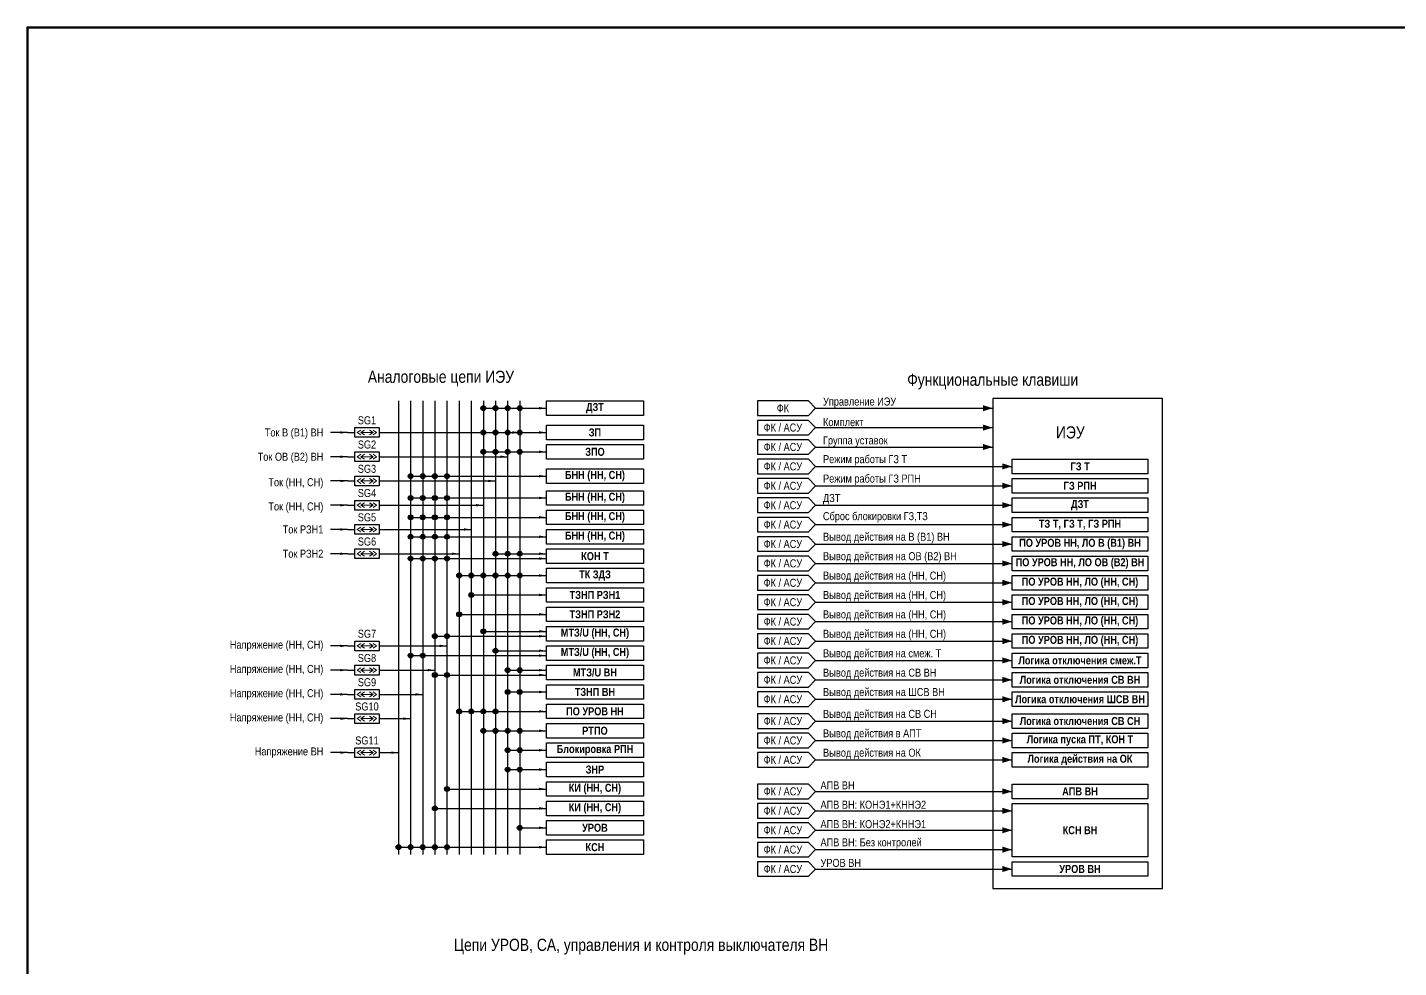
# Model space of a CAD drawing. Header units: millimetres. Extents: x 25558 to 49929, y 1902 to 19390.
# Drawn here: x 36520 to 37085, y 17597 to 17985 of the extents above; entities that cross this region are included whole.
import ezdxf

# ---------------------------------------------------------------- set-up
doc = ezdxf.new("R2010")
doc.units = ezdxf.units.MM
for name, color, linetype, lineweight in [('Основная', 7, 'Continuous', 30), ('Тонкая', 7, 'Continuous', 5), ('Цепи ТН', 200, 'Continuous', 30), ('Цепи ТТ', 23, 'Continuous', 30), ('Цепь - ФК и АСУ', 132, 'Continuous', 30)]:
    doc.layers.add(name, color=color, linetype=linetype, lineweight=lineweight)
doc.styles.add('Narrow', font='ARIALN.TTF')

msp = doc.modelspace()

# ---------------------------------------------------------------- hatches: boundary and pattern name
at = {"layer": 'Цепи ТН'}
h = msp.add_hatch(color=256, dxfattribs=at)
h.dxf.hatch_style = 1
h.paths.add_polyline_path([(36679, 17800, 1), (36677, 17800, 1)])
h = msp.add_hatch(color=256, dxfattribs=at)
h.dxf.hatch_style = 1
h.paths.add_polyline_path([(36684, 17800, 1), (36682, 17800, 1)])
h = msp.add_hatch(color=256, dxfattribs=at)
h.dxf.hatch_style = 1
h.paths.add_polyline_path([(36689, 17800, 1), (36687, 17800, 1)])
h = msp.add_hatch(color=256, dxfattribs=at)
h.dxf.hatch_style = 1
h.paths.add_polyline_path([(36694, 17800, 1), (36692, 17800, 1)])
h = msp.add_hatch(color=256, dxfattribs=at)
h.dxf.hatch_style = 1
h.paths.add_polyline_path([(36679, 17791, 1), (36677, 17791, 1)])
h = msp.add_hatch(color=256, dxfattribs=at)
h.dxf.hatch_style = 1
h.paths.add_polyline_path([(36684, 17791, 1), (36682, 17791, 1)])
h = msp.add_hatch(color=256, dxfattribs=at)
h.dxf.hatch_style = 1
h.paths.add_polyline_path([(36689, 17791, 1), (36687, 17791, 1)])
h = msp.add_hatch(color=256, dxfattribs=at)
h.dxf.hatch_style = 1
h.paths.add_polyline_path([(36694, 17791, 1), (36692, 17791, 1)])
h = msp.add_hatch(color=256, dxfattribs=at)
h.dxf.hatch_style = 1
h.paths.add_polyline_path([(36679, 17783, 1), (36677, 17783, 1)])
h = msp.add_hatch(color=256, dxfattribs=at)
h.dxf.hatch_style = 1
h.paths.add_polyline_path([(36684, 17783, 1), (36682, 17783, 1)])
h = msp.add_hatch(color=256, dxfattribs=at)
h.dxf.hatch_style = 1
h.paths.add_polyline_path([(36689, 17783, 1), (36687, 17783, 1)])
h = msp.add_hatch(color=256, dxfattribs=at)
h.dxf.hatch_style = 1
h.paths.add_polyline_path([(36694, 17783, 1), (36692, 17783, 1)])
h = msp.add_hatch(color=256, dxfattribs=at)
h.dxf.hatch_style = 1
h.paths.add_polyline_path([(36679, 17775, 1), (36677, 17775, 1)])
h = msp.add_hatch(color=256, dxfattribs=at)
h.dxf.hatch_style = 1
h.paths.add_polyline_path([(36684, 17775, 1), (36682, 17775, 1)])
h = msp.add_hatch(color=256, dxfattribs=at)
h.dxf.hatch_style = 1
h.paths.add_polyline_path([(36689, 17775, 1), (36687, 17775, 1)])
h = msp.add_hatch(color=256, dxfattribs=at)
h.dxf.hatch_style = 1
h.paths.add_polyline_path([(36694, 17775, 1), (36692, 17775, 1)])
h = msp.add_hatch(color=256, dxfattribs=at)
h.dxf.hatch_style = 1
h.paths.add_polyline_path([(36679, 17766, 1), (36677, 17766, 1)])
h = msp.add_hatch(color=256, dxfattribs=at)
h.dxf.hatch_style = 1
h.paths.add_polyline_path([(36684, 17766, 1), (36682, 17766, 1)])
h = msp.add_hatch(color=256, dxfattribs=at)
h.dxf.hatch_style = 1
h.paths.add_polyline_path([(36689, 17766, 1), (36687, 17766, 1)])
h = msp.add_hatch(color=256, dxfattribs=at)
h.dxf.hatch_style = 1
h.paths.add_polyline_path([(36694, 17766, 1), (36692, 17766, 1)])
h = msp.add_hatch(color=256, dxfattribs=at)
h.dxf.hatch_style = 1
h.paths.add_polyline_path([(36689, 17734, 1), (36687, 17734, 1)])
h = msp.add_hatch(color=256, dxfattribs=at)
h.dxf.hatch_style = 1
h.paths.add_polyline_path([(36694, 17734, 1), (36692, 17734, 1)])
h = msp.add_hatch(color=256, dxfattribs=at)
h.dxf.hatch_style = 1
h.paths.add_polyline_path([(36679, 17726, 1), (36677, 17726, 1)])
h = msp.add_hatch(color=256, dxfattribs=at)
h.dxf.hatch_style = 1
h.paths.add_polyline_path([(36684, 17726, 1), (36682, 17726, 1)])
h = msp.add_hatch(color=256, dxfattribs=at)
h.dxf.hatch_style = 1
h.paths.add_polyline_path([(36689, 17718, 1), (36687, 17718, 1)])
h = msp.add_hatch(color=256, dxfattribs=at)
h.dxf.hatch_style = 1
h.paths.add_polyline_path([(36694, 17718, 1), (36692, 17718, 1)])
h = msp.add_hatch(color=256, dxfattribs=at)
h.dxf.hatch_style = 1
h.paths.add_polyline_path([(36694, 17671, 1), (36692, 17671, 1)])
h = msp.add_hatch(color=256, dxfattribs=at)
h.dxf.hatch_style = 1
h.paths.add_polyline_path([(36689, 17663, 1), (36687, 17663, 1)])
h = msp.add_hatch(color=256, dxfattribs=at)
h.dxf.hatch_style = 1
h.paths.add_polyline_path([(36674, 17647, 1), (36672, 17647, 1)])
h = msp.add_hatch(color=256, dxfattribs=at)
h.dxf.hatch_style = 1
h.paths.add_polyline_path([(36679, 17647, 1), (36677, 17647, 1)])
h = msp.add_hatch(color=256, dxfattribs=at)
h.dxf.hatch_style = 1
h.paths.add_polyline_path([(36684, 17647, 1), (36682, 17647, 1)])
h = msp.add_hatch(color=256, dxfattribs=at)
h.dxf.hatch_style = 1
h.paths.add_polyline_path([(36689, 17647, 1), (36687, 17647, 1)])
h = msp.add_hatch(color=256, dxfattribs=at)
h.dxf.hatch_style = 1
h.paths.add_polyline_path([(36694, 17647, 1), (36692, 17647, 1)])
at = {"layer": 'Цепи ТТ'}
h = msp.add_hatch(color=256, dxfattribs=at)
h.dxf.hatch_style = 1
h.paths.add_polyline_path([(36709, 17828, 1), (36707, 17828, 1)])
h = msp.add_hatch(color=256, dxfattribs=at)
h.dxf.hatch_style = 1
h.paths.add_polyline_path([(36714, 17828, 1), (36712, 17828, 1)])
h = msp.add_hatch(color=256, dxfattribs=at)
h.dxf.hatch_style = 1
h.paths.add_polyline_path([(36719, 17828, 1), (36717, 17828, 1)])
h = msp.add_hatch(color=256, dxfattribs=at)
h.dxf.hatch_style = 1
h.paths.add_polyline_path([(36724, 17828, 1), (36722, 17828, 1)])
h = msp.add_hatch(color=256, dxfattribs=at)
h.dxf.hatch_style = 1
h.paths.add_polyline_path([(36709, 17818, 1), (36707, 17818, 1)])
h = msp.add_hatch(color=256, dxfattribs=at)
h.dxf.hatch_style = 1
h.paths.add_polyline_path([(36714, 17818, 1), (36712, 17818, 1)])
h = msp.add_hatch(color=256, dxfattribs=at)
h.dxf.hatch_style = 1
h.paths.add_polyline_path([(36719, 17818, 1), (36717, 17818, 1)])
h = msp.add_hatch(color=256, dxfattribs=at)
h.dxf.hatch_style = 1
h.paths.add_polyline_path([(36724, 17818, 1), (36722, 17818, 1)])
h = msp.add_hatch(color=256, dxfattribs=at)
h.dxf.hatch_style = 1
h.paths.add_polyline_path([(36709, 17810, 1), (36707, 17810, 1)])
h = msp.add_hatch(color=256, dxfattribs=at)
h.dxf.hatch_style = 1
h.paths.add_polyline_path([(36714, 17810, 1), (36712, 17810, 1)])
h = msp.add_hatch(color=256, dxfattribs=at)
h.dxf.hatch_style = 1
h.paths.add_polyline_path([(36719, 17810, 1), (36717, 17810, 1)])
h = msp.add_hatch(color=256, dxfattribs=at)
h.dxf.hatch_style = 1
h.paths.add_polyline_path([(36724, 17810, 1), (36722, 17810, 1)])
h = msp.add_hatch(color=256, dxfattribs=at)
h.dxf.hatch_style = 1
h.paths.add_polyline_path([(36714, 17768, 1), (36712, 17768, 1)])
h = msp.add_hatch(color=256, dxfattribs=at)
h.dxf.hatch_style = 1
h.paths.add_polyline_path([(36719, 17768, 1), (36717, 17768, 1)])
h = msp.add_hatch(color=256, dxfattribs=at)
h.dxf.hatch_style = 1
h.paths.add_polyline_path([(36724, 17768, 1), (36722, 17768, 1)])
h = msp.add_hatch(color=256, dxfattribs=at)
h.dxf.hatch_style = 1
h.paths.add_polyline_path([(36699, 17759, 1), (36697, 17759, 1)])
h = msp.add_hatch(color=256, dxfattribs=at)
h.dxf.hatch_style = 1
h.paths.add_polyline_path([(36704, 17759, 1), (36702, 17759, 1)])
h = msp.add_hatch(color=256, dxfattribs=at)
h.dxf.hatch_style = 1
h.paths.add_polyline_path([(36709, 17759, 1), (36707, 17759, 1)])
h = msp.add_hatch(color=256, dxfattribs=at)
h.dxf.hatch_style = 1
h.paths.add_polyline_path([(36714, 17759, 1), (36712, 17759, 1)])
h = msp.add_hatch(color=256, dxfattribs=at)
h.dxf.hatch_style = 1
h.paths.add_polyline_path([(36719, 17759, 1), (36717, 17759, 1)])
h = msp.add_hatch(color=256, dxfattribs=at)
h.dxf.hatch_style = 1
h.paths.add_polyline_path([(36724, 17759, 1), (36722, 17759, 1)])
h = msp.add_hatch(color=256, dxfattribs=at)
h.dxf.hatch_style = 1
h.paths.add_polyline_path([(36704, 17751, 1), (36702, 17751, 1)])
h = msp.add_hatch(color=256, dxfattribs=at)
h.dxf.hatch_style = 1
h.paths.add_polyline_path([(36699, 17743, 1), (36697, 17743, 1)])
h = msp.add_hatch(color=256, dxfattribs=at)
h.dxf.hatch_style = 1
h.paths.add_polyline_path([(36709, 17736, 1), (36707, 17736, 1)])
h = msp.add_hatch(color=256, dxfattribs=at)
h.dxf.hatch_style = 1
h.paths.add_polyline_path([(36714, 17728, 1), (36712, 17728, 1)])
h = msp.add_hatch(color=256, dxfattribs=at)
h.dxf.hatch_style = 1
h.paths.add_polyline_path([(36719, 17720, 1), (36717, 17720, 1)])
h = msp.add_hatch(color=256, dxfattribs=at)
h.dxf.hatch_style = 1
h.paths.add_polyline_path([(36724, 17720, 1), (36722, 17720, 1)])
h = msp.add_hatch(color=256, dxfattribs=at)
h.dxf.hatch_style = 1
h.paths.add_polyline_path([(36719, 17711, 1), (36717, 17711, 1)])
h = msp.add_hatch(color=256, dxfattribs=at)
h.dxf.hatch_style = 1
h.paths.add_polyline_path([(36724, 17711, 1), (36722, 17711, 1)])
h = msp.add_hatch(color=256, dxfattribs=at)
h.dxf.hatch_style = 1
h.paths.add_polyline_path([(36699, 17703, 1), (36697, 17703, 1)])
h = msp.add_hatch(color=256, dxfattribs=at)
h.dxf.hatch_style = 1
h.paths.add_polyline_path([(36704, 17703, 1), (36702, 17703, 1)])
h = msp.add_hatch(color=256, dxfattribs=at)
h.dxf.hatch_style = 1
h.paths.add_polyline_path([(36709, 17703, 1), (36707, 17703, 1)])
h = msp.add_hatch(color=256, dxfattribs=at)
h.dxf.hatch_style = 1
h.paths.add_polyline_path([(36714, 17703, 1), (36712, 17703, 1)])
h = msp.add_hatch(color=256, dxfattribs=at)
h.dxf.hatch_style = 1
h.paths.add_polyline_path([(36709, 17695, 1), (36707, 17695, 1)])
h = msp.add_hatch(color=256, dxfattribs=at)
h.dxf.hatch_style = 1
h.paths.add_polyline_path([(36714, 17695, 1), (36712, 17695, 1)])
h = msp.add_hatch(color=256, dxfattribs=at)
h.dxf.hatch_style = 1
h.paths.add_polyline_path([(36719, 17695, 1), (36717, 17695, 1)])
h = msp.add_hatch(color=256, dxfattribs=at)
h.dxf.hatch_style = 1
h.paths.add_polyline_path([(36724, 17695, 1), (36722, 17695, 1)])
h = msp.add_hatch(color=256, dxfattribs=at)
h.dxf.hatch_style = 1
h.paths.add_polyline_path([(36719, 17687, 1), (36717, 17687, 1)])
h = msp.add_hatch(color=256, dxfattribs=at)
h.dxf.hatch_style = 1
h.paths.add_polyline_path([(36724, 17687, 1), (36722, 17687, 1)])
h = msp.add_hatch(color=256, dxfattribs=at)
h.dxf.hatch_style = 1
h.paths.add_polyline_path([(36719, 17679, 1), (36717, 17679, 1)])
h = msp.add_hatch(color=256, dxfattribs=at)
h.dxf.hatch_style = 1
h.paths.add_polyline_path([(36724, 17679, 1), (36722, 17679, 1)])
h = msp.add_hatch(color=256, dxfattribs=at)
h.dxf.hatch_style = 1
h.paths.add_polyline_path([(36724, 17655, 1), (36722, 17655, 1)])

# ---------------------------------------------------------------- linework, layer by layer
at = {"layer": 'Основная', "ltscale": 0.3}
msp.add_lwpolyline([(36918, 17630), (36988, 17630), (36988, 17832), (36918, 17832)], close=True, dxfattribs=at)
at = {"layer": 'Основная'}
for points in [[(36734, 17831), (36774, 17831), (36774, 17825), (36734, 17825)], [(36734, 17821), (36774, 17821), (36774, 17815), (36734, 17815)], [(36655, 17820), (36665, 17820), (36665, 17816), (36655, 17816)], [(36655, 17810), (36665, 17810), (36665, 17806), (36655, 17806)], [(36734, 17813), (36774, 17813), (36774, 17807), (36734, 17807)], [(36926, 17807), (36982, 17807), (36982, 17801), (36926, 17801)], [(36655, 17800), (36665, 17800), (36665, 17796), (36655, 17796)], [(36734, 17803), (36774, 17803), (36774, 17797), (36734, 17797)], [(36926, 17799), (36982, 17799), (36982, 17793), (36926, 17793)], [(36734, 17794), (36774, 17794), (36774, 17788), (36734, 17788)], [(36655, 17790), (36665, 17790), (36665, 17786), (36655, 17786)], [(36926, 17791), (36982, 17791), (36982, 17785), (36926, 17785)], [(36734, 17786), (36774, 17786), (36774, 17780), (36734, 17780)], [(36926, 17783), (36982, 17783), (36982, 17777), (36926, 17777)], [(36655, 17780), (36665, 17780), (36665, 17776), (36655, 17776)], [(36734, 17778), (36774, 17778), (36774, 17772), (36734, 17772)], [(36926, 17775), (36982, 17775), (36982, 17769), (36926, 17769)], [(36655, 17770), (36665, 17770), (36665, 17766), (36655, 17766)], [(36734, 17770), (36774, 17770), (36774, 17764), (36734, 17764)], [(36926, 17767), (36982, 17767), (36982, 17761), (36926, 17761)], [(36734, 17762), (36774, 17762), (36774, 17756), (36734, 17756)], [(36926, 17759), (36982, 17759), (36982, 17753), (36926, 17753)], [(36734, 17754), (36774, 17754), (36774, 17748), (36734, 17748)], [(36926, 17751), (36982, 17751), (36982, 17745), (36926, 17745)], [(36734, 17746), (36774, 17746), (36774, 17740), (36734, 17740)], [(36926, 17743), (36982, 17743), (36982, 17737), (36926, 17737)], [(36734, 17738), (36774, 17738), (36774, 17732), (36734, 17732)], [(36655, 17732), (36665, 17732), (36665, 17728), (36655, 17728)], [(36734, 17730), (36774, 17730), (36774, 17724), (36734, 17724)], [(36926, 17735), (36982, 17735), (36982, 17729), (36926, 17729)], [(36926, 17727), (36982, 17727), (36982, 17721), (36926, 17721)], [(36655, 17722), (36665, 17722), (36665, 17718), (36655, 17718)], [(36734, 17722), (36774, 17722), (36774, 17716), (36734, 17716)], [(36926, 17719), (36982, 17719), (36982, 17713), (36926, 17713)], [(36734, 17714), (36774, 17714), (36774, 17708), (36734, 17708)], [(36655, 17712), (36665, 17712), (36665, 17708), (36655, 17708)], [(36926, 17711), (36982, 17711), (36982, 17705), (36926, 17705)], [(36655, 17702), (36665, 17702), (36665, 17698), (36655, 17698)], [(36734, 17706), (36774, 17706), (36774, 17700), (36734, 17700)], [(36926, 17702), (36982, 17702), (36982, 17696), (36926, 17696)], [(36734, 17698), (36774, 17698), (36774, 17692), (36734, 17692)], [(36926, 17694), (36982, 17694), (36982, 17688), (36926, 17688)], [(36655, 17688), (36665, 17688), (36665, 17684), (36655, 17684)], [(36734, 17690), (36774, 17690), (36774, 17684), (36734, 17684)], [(36926, 17686), (36982, 17686), (36982, 17680), (36926, 17680)], [(36734, 17682), (36774, 17682), (36774, 17676), (36734, 17676)], [(36734, 17674), (36774, 17674), (36774, 17668), (36734, 17668)], [(36926, 17673), (36982, 17673), (36982, 17667), (36926, 17667)], [(36734, 17666), (36774, 17666), (36774, 17660), (36734, 17660)], [(36926, 17665), (36982, 17665), (36982, 17643), (36926, 17643)], [(36734, 17658), (36774, 17658), (36774, 17652), (36734, 17652)], [(36734, 17650), (36774, 17650), (36774, 17644), (36734, 17644)], [(36926, 17641), (36982, 17641), (36982, 17635), (36926, 17635)]]:
    msp.add_lwpolyline(points, close=True, dxfattribs=at)
at = {"layer": 'Тонкая', "ltscale": 0.25}
for p, q in [((36656, 17818), (36657.5, 17819)), ((36657.5, 17817), (36656, 17818)), ((36657.5, 17818), (36659, 17819)), ((36659, 17817), (36657.5, 17818)), ((36662.5, 17818), (36661, 17819)), ((36661, 17817), (36662.5, 17818)), ((36664, 17818), (36662.5, 17819)), ((36662.5, 17817), (36664, 17818)), ((36656, 17808), (36657.5, 17809)), ((36657.5, 17808), (36659, 17809)), ((36662.5, 17808), (36661, 17809)), ((36664, 17808), (36662.5, 17809)), ((36657.5, 17807), (36656, 17808)), ((36659, 17807), (36657.5, 17808)), ((36661, 17807), (36662.5, 17808)), ((36662.5, 17807), (36664, 17808)), ((36656, 17798), (36657.5, 17799)), ((36657.5, 17797), (36656, 17798)), ((36657.5, 17798), (36659, 17799)), ((36659, 17797), (36657.5, 17798)), ((36662.5, 17798), (36661, 17799)), ((36661, 17797), (36662.5, 17798)), ((36664, 17798), (36662.5, 17799)), ((36662.5, 17797), (36664, 17798)), ((36656, 17788), (36657.5, 17789)), ((36657.5, 17787), (36656, 17788)), ((36657.5, 17788), (36659, 17789)), ((36659, 17787), (36657.5, 17788)), ((36662.5, 17788), (36661, 17789)), ((36661, 17787), (36662.5, 17788)), ((36664, 17788), (36662.5, 17789)), ((36662.5, 17787), (36664, 17788)), ((36656, 17778), (36657.5, 17779)), ((36657.5, 17777), (36656, 17778)), ((36657.5, 17778), (36659, 17779)), ((36659, 17777), (36657.5, 17778)), ((36662.5, 17778), (36661, 17779)), ((36661, 17777), (36662.5, 17778)), ((36664, 17778), (36662.5, 17779)), ((36662.5, 17777), (36664, 17778)), ((36656, 17768), (36657.5, 17769)), ((36657.5, 17767), (36656, 17768)), ((36657.5, 17768), (36659, 17769)), ((36659, 17767), (36657.5, 17768)), ((36662.5, 17768), (36661, 17769)), ((36661, 17767), (36662.5, 17768)), ((36664, 17768), (36662.5, 17769)), ((36662.5, 17767), (36664, 17768)), ((36656, 17730), (36657.5, 17731)), ((36657.5, 17729), (36656, 17730)), ((36657.5, 17730), (36659, 17731)), ((36659, 17729), (36657.5, 17730)), ((36662.5, 17730), (36661, 17731)), ((36661, 17729), (36662.5, 17730)), ((36664, 17730), (36662.5, 17731)), ((36662.5, 17729), (36664, 17730)), ((36656, 17720), (36657.5, 17721)), ((36657.5, 17719), (36656, 17720)), ((36657.5, 17720), (36659, 17721)), ((36659, 17719), (36657.5, 17720)), ((36662.5, 17720), (36661, 17721)), ((36661, 17719), (36662.5, 17720)), ((36664, 17720), (36662.5, 17721)), ((36662.5, 17719), (36664, 17720)), ((36656, 17710), (36657.5, 17711)), ((36657.5, 17709), (36656, 17710)), ((36657.5, 17710), (36659, 17711)), ((36659, 17709), (36657.5, 17710)), ((36662.5, 17710), (36661, 17711)), ((36661, 17709), (36662.5, 17710)), ((36664, 17710), (36662.5, 17711)), ((36662.5, 17709), (36664, 17710)), ((36656, 17700), (36657.5, 17701)), ((36657.5, 17699), (36656, 17700)), ((36657.5, 17700), (36659, 17701)), ((36659, 17699), (36657.5, 17700)), ((36662.5, 17700), (36661, 17701)), ((36661, 17699), (36662.5, 17700)), ((36664, 17700), (36662.5, 17701)), ((36662.5, 17699), (36664, 17700)), ((36656, 17686), (36657.5, 17687)), ((36657.5, 17685), (36656, 17686)), ((36657.5, 17686), (36659, 17687)), ((36659, 17685), (36657.5, 17686)), ((36662.5, 17686), (36661, 17687)), ((36661, 17685), (36662.5, 17686)), ((36664, 17686), (36662.5, 17687)), ((36662.5, 17685), (36664, 17686))]:
    msp.add_line(p, q, dxfattribs=at)
at = {"layer": 'Тонкая'}
for p, q in [((36662.5, 17818), (36657.5, 17818)), ((36662.5, 17808), (36657.5, 17808)), ((36662.5, 17798), (36657.5, 17798)), ((36662.5, 17788), (36657.5, 17788)), ((36662.5, 17778), (36657.5, 17778)), ((36662.5, 17768), (36657.5, 17768)), ((36662.5, 17730), (36657.5, 17730)), ((36662.5, 17720), (36657.5, 17720)), ((36662.5, 17710), (36657.5, 17710)), ((36662.5, 17700), (36657.5, 17700)), ((36662.5, 17686), (36657.5, 17686))]:
    msp.add_line(p, q, dxfattribs=at)
at = {"layer": 'Тонкая', "color": 3, "lineweight": 50}
msp.add_lwpolyline([(37114, 17145), (36520, 17145), (36520, 17985), (37114, 17985)], close=True, dxfattribs=at)
at = {"layer": 'Цепи ТН'}
for p, q in [((36665, 17730), (36693, 17730)), ((36665, 17720), (36688, 17720)), ((36665, 17710), (36683, 17710)), ((36665, 17700), (36678, 17700)), ((36665, 17686), (36673, 17686))]:
    msp.add_line(p, q, dxfattribs=at)
for points in [[(36673, 17831), (36673, 17644)], [(36678, 17831), (36678, 17644)], [(36683, 17831), (36683, 17644)], [(36688, 17831), (36688, 17644)], [(36693, 17831), (36693, 17644)], [(36678, 17800), (36734, 17800)], [(36678, 17791), (36734, 17791)], [(36678, 17783), (36734, 17783)], [(36678, 17775), (36734, 17775)], [(36678, 17766), (36734, 17766)], [(36652, 17730), (36645, 17730)], [(36652, 17730), (36655, 17730)], [(36688, 17734), (36734, 17734)], [(36678, 17726), (36734, 17726)], [(36652, 17720), (36645, 17720)], [(36652, 17720), (36655, 17720)], [(36688, 17718), (36734, 17718)], [(36652, 17710), (36645, 17710)], [(36652, 17710), (36655, 17710)], [(36652, 17700), (36645, 17700)], [(36652, 17700), (36655, 17700)], [(36652, 17686), (36645, 17686)], [(36652, 17686), (36655, 17686)], [(36693, 17671), (36734, 17671)], [(36688, 17663), (36734, 17663)], [(36673, 17647), (36734, 17647)]]:
    msp.add_lwpolyline(points, dxfattribs=at)
for points in [[(36734, 17800, 0, 1, 0), (36731, 17800, 0, 0, 0)], [(36734, 17791, 0, 1, 0), (36731, 17791, 0, 0, 0)], [(36734, 17783, 0, 1, 0), (36731, 17783, 0, 0, 0)], [(36734, 17775, 0, 1, 0), (36731, 17775, 0, 0, 0)], [(36734, 17766, 0, 1, 0), (36731, 17766, 0, 0, 0)], [(36652, 17730, 0, 1, 0), (36649, 17730, 0, 0, 0)], [(36693, 17730, 0, 1, 0), (36690, 17730, 0, 0, 0)], [(36734, 17734, 0, 1, 0), (36731, 17734, 0, 0, 0)], [(36734, 17726, 0, 1, 0), (36731, 17726, 0, 0, 0)], [(36652, 17720, 0, 1, 0), (36649, 17720, 0, 0, 0)], [(36688, 17720, 0, 1, 0), (36685, 17720, 0, 0, 0)], [(36734, 17718, 0, 1, 0), (36731, 17718, 0, 0, 0)], [(36652, 17710, 0, 1, 0), (36649, 17710, 0, 0, 0)], [(36683, 17710, 0, 1, 0), (36680, 17710, 0, 0, 0)], [(36652, 17700, 0, 1, 0), (36649, 17700, 0, 0, 0)], [(36678, 17700, 0, 1, 0), (36675, 17700, 0, 0, 0)], [(36652, 17686, 0, 1, 0), (36649, 17686, 0, 0, 0)], [(36673, 17686, 0, 1, 0), (36670, 17686, 0, 0, 0)], [(36734, 17671, 0, 1, 0), (36731, 17671, 0, 0, 0)], [(36734, 17663, 0, 1, 0), (36731, 17663, 0, 0, 0)], [(36734, 17647, 0, 1, 0), (36731, 17647, 0, 0, 0)]]:
    msp.add_lwpolyline(points, format="xyseb", dxfattribs=at)
for centre in [(36678, 17800), (36683, 17800), (36688, 17800), (36693, 17800), (36678, 17791), (36683, 17791), (36688, 17791), (36693, 17791), (36678, 17783), (36683, 17783), (36688, 17783), (36693, 17783), (36678, 17775), (36683, 17775), (36688, 17775), (36693, 17775), (36678, 17766), (36683, 17766), (36688, 17766), (36693, 17766), (36688, 17734), (36693, 17734), (36678, 17726), (36683, 17726), (36688, 17718), (36693, 17718), (36693, 17671), (36688, 17663), (36673, 17647), (36678, 17647), (36683, 17647), (36688, 17647), (36693, 17647)]:
    msp.add_circle(centre, 1, dxfattribs=at)
at = {"layer": 'Цепи ТТ', "ltscale": 0.3}
for p, q in [((36665, 17808), (36718, 17808)), ((36665, 17788), (36708, 17788)), ((36665, 17778), (36703, 17778)), ((36665, 17768), (36698, 17768))]:
    msp.add_line(p, q, dxfattribs=at)
at = {"layer": 'Цепи ТТ'}
for points in [[(36698, 17831), (36698, 17644)], [(36703, 17831), (36703, 17644)], [(36708, 17831), (36708, 17644)], [(36713, 17831), (36713, 17644)]]:
    msp.add_lwpolyline(points, dxfattribs=at)
at = {"layer": 'Цепи ТТ', "ltscale": 0.3}
for points in [[(36708, 17828), (36734, 17828)], [(36718, 17831), (36718, 17644)], [(36723, 17831), (36723, 17644)], [(36652, 17818), (36645, 17818)], [(36652, 17818), (36655, 17818)], [(36665, 17818), (36723, 17818)], [(36708, 17818), (36734, 17818)], [(36708, 17810), (36734, 17810)], [(36652, 17808), (36645, 17808)], [(36652, 17808), (36655, 17808)], [(36652, 17798), (36645, 17798)], [(36652, 17798), (36655, 17798)], [(36665, 17798), (36713, 17798)], [(36652, 17788), (36645, 17788)], [(36652, 17788), (36655, 17788)], [(36652, 17778), (36645, 17778)], [(36652, 17778), (36655, 17778)], [(36652, 17768), (36645, 17768)], [(36652, 17768), (36655, 17768)], [(36713, 17768), (36734, 17768)], [(36698, 17759), (36734, 17759)], [(36703, 17751), (36734, 17751)], [(36698, 17743), (36734, 17743)], [(36708, 17736), (36734, 17736)], [(36713, 17728), (36734, 17728)], [(36718, 17720), (36734, 17720)], [(36718, 17711), (36734, 17711)], [(36698, 17703), (36734, 17703)], [(36708, 17695), (36734, 17695)], [(36718, 17687), (36734, 17687)], [(36718, 17679), (36734, 17679)], [(36723, 17655), (36734, 17655)]]:
    msp.add_lwpolyline(points, dxfattribs=at)
at = {"layer": 'Цепи ТТ'}
for points in [[(36734, 17828, 0, 1, 0), (36731, 17828, 0, 0, 0)], [(36652, 17818, 0, 1, 0), (36649, 17818, 0, 0, 0)], [(36723, 17818, 0, 1, 0), (36720, 17818, 0, 0, 0)], [(36734, 17818, 0, 1, 0), (36731, 17818, 0, 0, 0)], [(36734, 17810, 0, 1, 0), (36731, 17810, 0, 0, 0)], [(36652, 17808, 0, 1, 0), (36649, 17808, 0, 0, 0)], [(36718, 17808, 0, 1, 0), (36715, 17808, 0, 0, 0)], [(36652, 17798, 0, 1, 0), (36649, 17798, 0, 0, 0)], [(36713, 17798, 0, 1, 0), (36710, 17798, 0, 0, 0)], [(36652, 17788, 0, 1, 0), (36649, 17788, 0, 0, 0)], [(36708, 17788, 0, 1, 0), (36705, 17788, 0, 0, 0)], [(36652, 17778, 0, 1, 0), (36649, 17778, 0, 0, 0)], [(36703, 17778, 0, 1, 0), (36700, 17778, 0, 0, 0)], [(36652, 17768, 0, 1, 0), (36649, 17768, 0, 0, 0)], [(36698, 17768, 0, 1, 0), (36695, 17768, 0, 0, 0)], [(36734, 17768, 0, 1, 0), (36731, 17768, 0, 0, 0)], [(36734, 17759, 0, 1, 0), (36731, 17759, 0, 0, 0)], [(36734, 17751, 0, 1, 0), (36731, 17751, 0, 0, 0)], [(36734, 17743, 0, 1, 0), (36731, 17743, 0, 0, 0)], [(36734, 17736, 0, 1, 0), (36731, 17736, 0, 0, 0)], [(36734, 17728, 0, 1, 0), (36731, 17728, 0, 0, 0)], [(36734, 17720, 0, 1, 0), (36731, 17720, 0, 0, 0)], [(36734, 17711, 0, 1, 0), (36731, 17711, 0, 0, 0)], [(36734, 17703, 0, 1, 0), (36731, 17703, 0, 0, 0)], [(36734, 17695, 0, 1, 0), (36731, 17695, 0, 0, 0)], [(36734, 17687, 0, 1, 0), (36731, 17687, 0, 0, 0)], [(36734, 17679, 0, 1, 0), (36731, 17679, 0, 0, 0)], [(36734, 17655, 0, 1, 0), (36731, 17655, 0, 0, 0)]]:
    msp.add_lwpolyline(points, format="xyseb", dxfattribs=at)
for centre in [(36708, 17828), (36713, 17828), (36718, 17828), (36723, 17828), (36708, 17818), (36713, 17818), (36718, 17818), (36723, 17818), (36708, 17810), (36713, 17810), (36718, 17810), (36723, 17810), (36713, 17768), (36718, 17768), (36723, 17768), (36698, 17759), (36703, 17759), (36708, 17759), (36713, 17759), (36718, 17759), (36723, 17759), (36703, 17751), (36698, 17743), (36708, 17736), (36713, 17728), (36718, 17720), (36723, 17720), (36718, 17711), (36723, 17711), (36698, 17703), (36703, 17703), (36708, 17703), (36713, 17703), (36708, 17695), (36713, 17695), (36718, 17695), (36723, 17695), (36718, 17687), (36723, 17687), (36718, 17679), (36723, 17679), (36723, 17655)]:
    msp.add_circle(centre, 1, dxfattribs=at)
at = {"layer": 'Цепь - ФК и АСУ', "ltscale": 0.3}
for points in [[(36845, 17828), (36842, 17831), (36821, 17831), (36821, 17825), (36842, 17825), (36845, 17828)], [(36845, 17820), (36842, 17823), (36821, 17823), (36821, 17817), (36842, 17817), (36845, 17820)], [(36845, 17812), (36842, 17815), (36821, 17815), (36821, 17809), (36842, 17809), (36845, 17812)], [(36845, 17804), (36842, 17807), (36821, 17807), (36821, 17801), (36842, 17801), (36845, 17804)], [(36845, 17796), (36842, 17799), (36821, 17799), (36821, 17793), (36842, 17793), (36845, 17796)], [(36845, 17788), (36842, 17791), (36821, 17791), (36821, 17785), (36842, 17785), (36845, 17788)], [(36845, 17780), (36842, 17783), (36821, 17783), (36821, 17777), (36842, 17777), (36845, 17780)], [(36845, 17772), (36842, 17775), (36821, 17775), (36821, 17769), (36842, 17769), (36845, 17772)], [(36845, 17764), (36842, 17767), (36821, 17767), (36821, 17761), (36842, 17761), (36845, 17764)], [(36845, 17756), (36842, 17759), (36821, 17759), (36821, 17753), (36842, 17753), (36845, 17756)], [(36845, 17748), (36842, 17751), (36821, 17751), (36821, 17745), (36842, 17745), (36845, 17748)], [(36845, 17740), (36842, 17743), (36821, 17743), (36821, 17737), (36842, 17737), (36845, 17740)], [(36845, 17732), (36842, 17735), (36821, 17735), (36821, 17729), (36842, 17729), (36845, 17732)], [(36845, 17724), (36842, 17727), (36821, 17727), (36821, 17721), (36842, 17721), (36845, 17724)], [(36845, 17716), (36842, 17719), (36821, 17719), (36821, 17713), (36842, 17713), (36845, 17716)], [(36845, 17708), (36842, 17711), (36821, 17711), (36821, 17705), (36842, 17705), (36845, 17708)], [(36845, 17699), (36842, 17702), (36821, 17702), (36821, 17696), (36842, 17696), (36845, 17699)], [(36845, 17691), (36842, 17694), (36821, 17694), (36821, 17688), (36842, 17688), (36845, 17691)], [(36845, 17683), (36842, 17686), (36821, 17686), (36821, 17680), (36842, 17680), (36845, 17683)], [(36845, 17670), (36842, 17673), (36821, 17673), (36821, 17667), (36842, 17667), (36845, 17670)], [(36845, 17662), (36842, 17665), (36821, 17665), (36821, 17659), (36842, 17659), (36845, 17662)], [(36845, 17654), (36842, 17657), (36821, 17657), (36821, 17651), (36842, 17651), (36845, 17654)], [(36845, 17646), (36842, 17649), (36821, 17649), (36821, 17643), (36842, 17643), (36845, 17646)], [(36845, 17638), (36842, 17641), (36821, 17641), (36821, 17635), (36842, 17635), (36845, 17638)]]:
    msp.add_lwpolyline(points, dxfattribs=at)
at = {"layer": 'Цепь - ФК и АСУ'}
for points in [[(36845, 17828), (36918, 17828)], [(36845, 17820), (36918, 17820)], [(36845, 17812), (36918, 17812)], [(36845, 17804), (36926, 17804), (36926, 17804), (36926, 17804)], [(36845, 17796), (36926, 17796), (36926, 17796), (36926, 17796)], [(36845, 17788), (36926, 17788), (36926, 17788), (36926, 17788)], [(36845, 17780), (36926, 17780), (36926, 17780), (36926, 17780)], [(36845, 17772), (36926, 17772), (36926, 17772), (36926, 17772)], [(36845, 17764), (36926, 17764), (36926, 17764), (36926, 17764)], [(36845, 17756), (36926, 17756), (36926, 17756), (36926, 17756)], [(36845, 17748), (36926, 17748), (36926, 17748), (36926, 17748)], [(36845, 17740), (36926, 17740), (36926, 17740), (36926, 17740)], [(36845, 17732), (36926, 17732), (36926, 17732), (36926, 17732)], [(36845, 17724), (36926, 17724), (36926, 17724), (36926, 17724)], [(36845, 17716), (36926, 17716), (36926, 17716), (36926, 17716)], [(36845, 17708), (36926, 17708), (36926, 17708), (36926, 17708)], [(36845, 17699), (36926, 17699), (36926, 17699), (36926, 17699)], [(36845, 17691), (36926, 17691), (36926, 17691), (36926, 17691)], [(36845, 17683), (36926, 17683), (36926, 17683), (36926, 17683)], [(36845, 17670), (36926, 17670), (36926, 17670), (36926, 17670)], [(36845, 17662), (36926, 17662), (36926, 17662), (36926, 17662)], [(36845, 17654), (36926, 17654), (36926, 17654), (36926, 17654)], [(36845, 17646), (36926, 17646), (36926, 17646), (36926, 17646)], [(36845, 17638), (36926, 17638), (36926, 17638), (36926, 17638)]]:
    msp.add_lwpolyline(points, dxfattribs=at)
at = {"layer": 'Цепь - ФК и АСУ', "ltscale": 0.3}
for points in [[(36918, 17828, 0, 2.5, 0), (36914, 17828, 0, 0, 0)], [(36918, 17820, 0, 2.5, 0), (36914, 17820, 0, 0, 0)], [(36918, 17812, 0, 2.5, 0), (36914, 17812, 0, 0, 0)], [(36926, 17804, 0, 2.5, 0), (36922, 17804, 0, 0, 0)], [(36926, 17796, 0, 2.5, 0), (36922, 17796, 0, 0, 0)], [(36926, 17788, 0, 2.5, 0), (36922, 17788, 0, 0, 0)], [(36926, 17780, 0, 2.5, 0), (36922, 17780, 0, 0, 0)], [(36926, 17772, 0, 2.5, 0), (36922, 17772, 0, 0, 0)], [(36926, 17764, 0, 2.5, 0), (36922, 17764, 0, 0, 0)], [(36926, 17756, 0, 2.5, 0), (36922, 17756, 0, 0, 0)], [(36926, 17748, 0, 2.5, 0), (36922, 17748, 0, 0, 0)], [(36926, 17740, 0, 2.5, 0), (36922, 17740, 0, 0, 0)], [(36926, 17732, 0, 2.5, 0), (36922, 17732, 0, 0, 0)], [(36926, 17724, 0, 2.5, 0), (36922, 17724, 0, 0, 0)], [(36926, 17716, 0, 2.5, 0), (36922, 17716, 0, 0, 0)], [(36926, 17708, 0, 2.5, 0), (36922, 17708, 0, 0, 0)], [(36926, 17699, 0, 2.5, 0), (36922, 17699, 0, 0, 0)], [(36926, 17691, 0, 2.5, 0), (36922, 17691, 0, 0, 0)], [(36926, 17683, 0, 2.5, 0), (36922, 17683, 0, 0, 0)], [(36926, 17670, 0, 2.5, 0), (36922, 17670, 0, 0, 0)], [(36926, 17662, 0, 2.5, 0), (36922, 17662, 0, 0, 0)], [(36926, 17654, 0, 2.5, 0), (36922, 17654, 0, 0, 0)], [(36926, 17646, 0, 2.5, 0), (36922, 17646, 0, 0, 0)], [(36926, 17638, 0, 2.5, 0), (36922, 17638, 0, 0, 0)]]:
    msp.add_lwpolyline(points, format="xyseb", dxfattribs=at)

# ---------------------------------------------------------------- texts
at = {"layer": 'Основная', "style": 'Narrow'}
for s, insert, char_height, width, attachment_point in [('Аналоговые цепи ИЭУ', (36690.5, 17840.25), 5, 167, 5), ('Функциональные клавиши', (36918, 17839), 5, 188.2306, 5), (' Управление ИЭУ', (36847, 17830.25), 3.3, 71.4983, 4), ('{\\fArial Narrow|b1|i0|c204|p34;\\C0;ДЗТ}', (36754, 17828), 3.3, 40, 5), ('ФК', (36831.5, 17828), 3.3, 21, 5), ('SG1', (36660, 17823), 3.3, 39, 5), ('ФК / АСУ', (36831.5, 17820), 3.3, 21, 5), (' Комплект', (36847, 17822.25), 3.3, 71.4983, 4), ('ИЭУ', (36950, 17818), 5, 64, 5), ('Ток В (В1) ВН', (36642, 17817.5), 3.3, 71.4983, 6), ('SG2', (36660, 17813), 3.3, 39, 5), ('{\\fArial Narrow|b1|i0|c204|p34;\\C0;ЗП}', (36754, 17818), 3.3, 40, 5), (' Группа уставок', (36847, 17814.25), 3.3, 71, 4), ('Ток ОВ (В2) ВН ', (36642, 17807.5), 3.3, 71.4983, 6), ('{\\fArial Narrow|b1|i0|c204|p34;\\C0;ЗПО}', (36754, 17810), 3.3, 40, 5), ('ФК / АСУ', (36831.5, 17812), 3.3, 21, 5), (' Режим работы ГЗ Т', (36847, 17806.5), 3.3, 71.4983, 4), ('SG3', (36660, 17803), 3.3, 39, 5), ('ФК / АСУ', (36831.5, 17804), 3.3, 21, 5), ('{\\fArial Narrow|b1|i0|c204|p34;\\C0;ГЗ Т}', (36954, 17804), 3.3, 56, 5), ('Ток (НН, СН)', (36642, 17797), 3.3, 58.3897, 6), ('{\\fArial Narrow|b1|i0|c204|p34;\\C0;БНН (НН, СН)}', (36754, 17800), 3.3, 40, 5), ('ФК / АСУ', (36831.5, 17796), 3.3, 21, 5), (' Режим работы ГЗ РПН', (36847, 17798.5), 3.3, 73.8439, 4), ('{\\fArial Narrow|b1|i0|c204|p34;\\C0;ГЗ РПН}', (36954, 17796), 3.3, 56, 5), ('SG4', (36660, 17793), 3.3, 39, 5), ('{\\fArial Narrow|b1|i0|c204|p34;\\C0;БНН (НН, СН)}', (36754, 17791), 3.3, 40, 5), (' ДЗТ', (36847, 17790.5), 3.3, 73.8439, 4), ('Ток (НН, СН)', (36642, 17787), 3.3, 58.3897, 6), ('ФК / АСУ', (36831.5, 17788), 3.3, 21, 5), ('{\\fArial Narrow|b1|i0|c204|p34;\\C0;ДЗТ}', (36954, 17788), 3.3, 56, 5), ('SG5', (36660, 17783), 3.3, 39, 5), ('{\\fArial Narrow|b1|i0|c204|p34;\\C0;БНН (НН, СН)}', (36754, 17783), 3.3, 40, 5), ('ФК / АСУ', (36831.5, 17780), 3.3, 21, 5), ('Сброс блокировки ГЗ,ТЗ', (36848, 17783), 3.3, 73.8439, 4), ('{\\fArial Narrow|b1|i0|c204|p34;\\C0;ТЗ Т, ГЗ Т, ГЗ РПН}', (36954, 17780), 3.3, 56, 5), ('Ток РЗН1', (36642, 17778), 3.3, 71.4983, 6), ('{\\fArial Narrow|b1|i0|c204|p34;\\C0;БНН (НН, СН)}', (36754, 17775), 3.3, 40, 5), (' Вывод действия на В (В1) ВН', (36847, 17774.5), 3.3, 73.8439, 4), ('Ток РЗН2', (36642, 17768), 3.3, 71.4983, 6), ('SG6', (36660, 17773), 3.3, 39, 5), ('ФК / АСУ', (36831.5, 17772), 3.3, 21, 5), ('{\\fArial Narrow|b1|i0|c204|p34;\\C0;ПО УРОВ НН, ЛО В (В1) ВН}', (36954, 17772), 3.3, 56, 5), ('{\\fArial Narrow|b1|i0|c204|p34;\\C0;КОН Т}', (36754, 17767), 3.3, 40, 5), ('ФК / АСУ', (36831.5, 17764), 3.3, 21, 5), (' Вывод действия на ОВ (В2) ВН', (36847, 17766.5), 3.3, 73.8439, 4), ('{\\fArial Narrow|b1|i0|c204|p34;\\C0;ПО УРОВ НН, ЛО ОВ (В2) ВН}', (36954, 17764), 3.3, 56, 5), ('{\\fArial Narrow|b1|i0|c204|p34;\\C0;ТК ЗДЗ}', (36754, 17759), 3.3, 40, 5), (' Вывод действия на (НН, СН)', (36847, 17758.5), 3.3, 73.8439, 4), ('{\\fArial Narrow|b1|i0|c204|p34;\\C0;ПО УРОВ НН, ЛО (НН, СН)}', (36954, 17756), 3.3, 56, 5), ('{\\fArial Narrow|b1|i0|c204|p34;ТЗНП РЗН1}', (36754, 17751), 3.3, 40, 5), ('ФК / АСУ', (36831.5, 17756), 3.3, 21, 5), (' Вывод действия на (НН, СН)', (36847, 17750.5), 3.3, 73.8439, 4), ('ФК / АСУ', (36831.5, 17748), 3.3, 21, 5), ('{\\fArial Narrow|b1|i0|c204|p34;\\C0;ПО УРОВ НН, ЛО (НН, СН)}', (36954, 17748), 3.3, 56, 5), ('{\\fArial Narrow|b1|i0|c204|p34;ТЗНП РЗН2}', (36754, 17743), 3.3, 40, 5), ('ФК / АСУ', (36831.5, 17740), 3.3, 21, 5), (' Вывод действия на (НН, СН)', (36847, 17742.5), 3.3, 73.8439, 4), ('{\\fArial Narrow|b1|i0|c204|p34;\\C0;ПО УРОВ НН, ЛО (НН, СН)}', (36954, 17740), 3.3, 56, 5), ('SG7', (36660, 17735), 3.3, 39, 5), ('{\\fArial Narrow|b1|i0|c204|p34;МТЗ/U (НН, СН)}', (36754, 17735), 3.3, 40, 5), (' Вывод действия на (НН, СН)', (36847, 17734.5), 3.3, 73.8439, 4), ('Напряжение (НН, СН)', (36642, 17730), 3.3, 71.4983, 6), ('ФК / АСУ', (36831.5, 17732), 3.3, 21, 5), ('{\\fArial Narrow|b1|i0|c204|p34;\\C0;ПО УРОВ НН, ЛО (НН, СН)}', (36954, 17732), 3.3, 56, 5), ('SG8', (36660, 17725), 3.3, 39, 5), ('{\\fArial Narrow|b1|i0|c204|p34;МТЗ/U (НН, СН)}', (36754, 17727), 3.3, 40, 5), ('ФК / АСУ', (36831.5, 17724), 3.3, 21, 5), (' Вывод действия на смеж. Т', (36847, 17726.5), 3.3, 73.8439, 4), ('{\\fArial Narrow|b1|i0|c204|p34;\\C0;Логика отключения смеж.Т}', (36954, 17724), 3.3, 56, 5), ('Напряжение (НН, СН)', (36642, 17720), 3.3, 71.4983, 6), ('{\\fArial Narrow|b1|i0|c204|p34;МТЗ/U ВН}', (36754, 17719), 3.3, 40, 5), (' Вывод действия на СВ ВН', (36847, 17718.5), 3.3, 73.8439, 4), ('SG9', (36660, 17715), 3.3, 39, 5), ('{\\fArial Narrow|b1|i0|c204|p34;ТЗНП ВН}', (36754, 17711), 3.3, 40, 5), ('ФК / АСУ', (36831.5, 17716), 3.3, 21, 5), (' Вывод действия на ШСВ ВН', (36847, 17710.5), 3.3, 73.8439, 4), ('{\\fArial Narrow|b1|i0|c204|p34;\\C0;Логика отключения СВ ВН}', (36954, 17716), 3.3, 56, 5), ('Напряжение (НН, СН)', (36642, 17710), 3.3, 71.4983, 6), ('ФК / АСУ', (36831.5, 17708), 3.3, 21, 5), ('{\\fArial Narrow|b1|i0|c204|p34;\\C0;Логика отключения ШСВ ВН}', (36954, 17708), 3.3, 56, 5), ('Напряжение (НН, СН)', (36642, 17700), 3.3, 71.4983, 6), ('SG10', (36660, 17705), 3.3, 39, 5), ('{\\fArial Narrow|b1|i0|c204|p34;ПО УРОВ НН}', (36754, 17703), 3.3, 40, 5), (' Вывод действия на СВ СН', (36847, 17701.5), 3.3, 73.8439, 4), ('{\\fArial Narrow|b1|i0|c204|p34;\\C0;РТПО}', (36754, 17695), 3.3, 40, 5), ('ФК / АСУ', (36831.5, 17699), 3.3, 21, 5), (' Вывод действия в АПТ', (36847, 17693.5), 3.3, 73.8439, 4), ('{\\fArial Narrow|b1|i0|c204|p34;\\C0;Логика отключения СВ СН}', (36954, 17699), 3.3, 56, 5), ('SG11', (36660, 17691), 3.3, 39, 5), ('ФК / АСУ', (36831.5, 17691), 3.3, 21, 5), ('{\\fArial Narrow|b1|i0|c204|p34;\\C0;Логика пуска ПТ, КОН Т}', (36954, 17691), 3.3, 56, 5), ('Напряжение ВН', (36642, 17686), 3.3, 71.4983, 6), ('{\\fArial Narrow|b1|i0|c204|p34;\\C0;Блокировка РПН}', (36754, 17687), 3.3, 40, 5), ('ФК / АСУ', (36831.5, 17683), 3.3, 21, 5), (' Вывод действия на ОК', (36847, 17685.5), 3.3, 73.8439, 4), ('{\\fArial Narrow|b1|i0|c204|p34;\\C0;Логика действия на ОК}', (36954, 17683), 3.3, 56, 5), ('{\\fArial Narrow|b1|i0|c204|p34;\\C0;ЗНР}', (36754, 17679), 3.3, 40, 5), ('{\\fArial Narrow|b1|i0|c204|p34;\\C0;КИ \\C256;(НН, СН)}', (36754, 17671), 3.3, 40, 5), ('АПВ ВН', (36847, 17672.5), 3.3, 73.8439, 4), ('ФК / АСУ', (36831.5, 17670), 3.3, 21, 5), ('{\\fArial Narrow|b1|i0|c204|p34;\\C0;АПВ ВН}', (36954, 17670), 3.3, 56, 5), ('{\\fArial Narrow|b1|i0|c204|p34;\\C0;КИ \\C256;(НН, СН)}', (36754, 17663), 3.3, 40, 5), ('ФК / АСУ', (36831.5, 17662), 3.3, 21, 5), ('АПВ ВН: {\\C0;КОНЭ1+КННЭ2}', (36847, 17664.5), 3.3, 73.8439, 4), ('{\\fArial Narrow|b1|i0|c204|p34;\\C0;УРОВ}', (36754, 17655), 3.3, 40, 5), ('АПВ ВН:{\\C0; КОНЭ2+КННЭ1}', (36847, 17656.5), 3.3, 73.8439, 4), ('ФК / АСУ', (36831.5, 17654), 3.3, 21, 5), ('АПВ ВН: Без контролей', (36847, 17648.5), 3.3, 73.8439, 4), ('{\\fArial Narrow|b1|i0|c204|p34;\\C0;КСН ВН}', (36954, 17654), 3.3, 56, 5), ('{\\fArial Narrow|b1|i0|c204|p34;\\C0;КСН}', (36754, 17647), 3.3, 40, 5), ('ФК / АСУ', (36831.5, 17646), 3.3, 21, 5), ('ФК / АСУ', (36831.5, 17638), 3.3, 21, 5), ('УРОВ ВН', (36847, 17640.5), 3.3, 73.8439, 4), ('{\\fArial Narrow|b1|i0|c204|p34;\\C0;УРОВ ВН}', (36954, 17638), 3.3, 56, 5), ('Цепи УРОВ, СА, управления и контроля выключателя ВН', (36773, 17606), 5, 188.2306, 5)]:
    msp.add_mtext(s, dxfattribs=dict(at, insert=insert, char_height=char_height, width=width, attachment_point=attachment_point))

doc.saveas('drawing.dxf')
